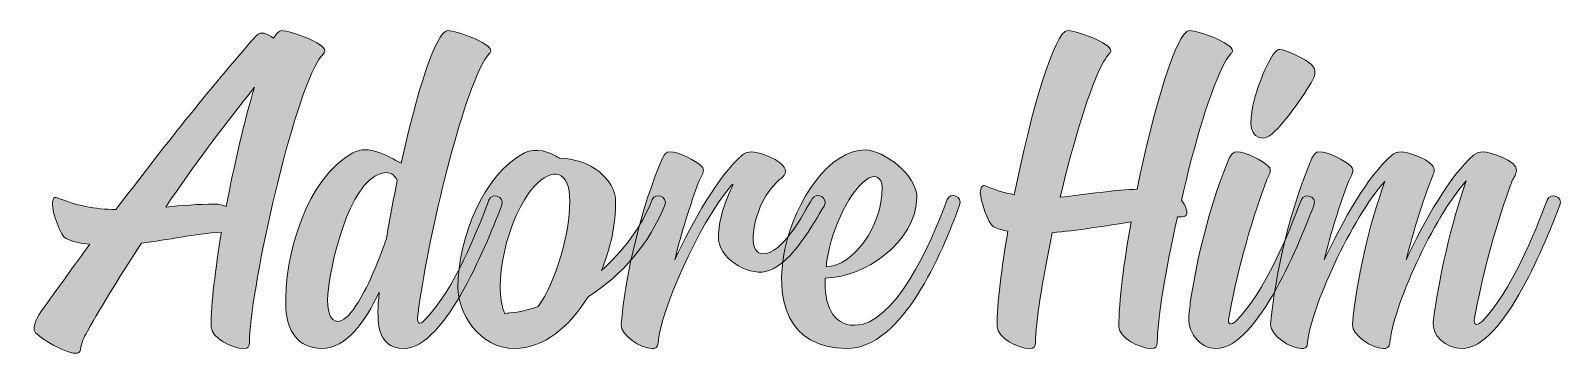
# Model space of a CAD drawing. Header units: inches. Extents: x -0.13 to 5.95, y -5.36 to -0.56.
# Drawn here: x 0.06 to 5.95, y -5.36 to -4.1 of the extents above; entities that cross this region are included whole.
import ezdxf

# ---------------------------------------------------------------- set-up
doc = ezdxf.new("R2010")
doc.units = ezdxf.units.IN
doc.header["$MEASUREMENT"] = 0
doc.layers.add('Layer 1', color=7, linetype='Continuous')

# ---------------------------------------------------------------- blocks, each defined once
blk = doc.blocks.new('block 3')
at = {"layer": 'Layer 1', "true_color": 0x398b42}
h = blk.add_hatch(color=97, dxfattribs=at)
h.dxf.hatch_style = 2
edge = h.paths.add_edge_path()
edge.add_spline(control_points=[(0.15, -4.7479), (0.1538, -4.7441), (0.1576, -4.7441), (0.1633, -4.746), (0.2315, -4.7744), (0.3111, -4.7915), (0.3869, -4.7915), (0.3869, -4.7915), (0.3888, -4.7915), (0.3888, -4.7915), (0.5669, -4.5565), (0.7488, -4.3272), (0.9289, -4.1225), (0.9459, -4.1035), (0.9705, -4.1149), (0.9952, -4.132), (1.0066, -4.113), (1.0179, -4.1035), (1.0255, -4.1035), (1.0634, -4.1035), (1.1923, -4.1528), (1.1923, -4.1812), (1.1923, -4.185), (1.1904, -4.1888), (1.1885, -4.1907), (1.179, -4.2021), (1.1714, -4.2097), (1.1638, -4.2229), (1.052, -4.4238), (0.9023, -5.1212), (0.9023, -5.3031), (0.9023, -5.3183), (0.8966, -5.3259), (0.8796, -5.3259), (0.8341, -5.3259), (0.7564, -5.2842), (0.7545, -5.2425), (0.7545, -5.1515), (0.7716, -5.0208), (0.7943, -4.8786), (0.6901, -4.8843), (0.5896, -4.9089), (0.4873, -4.9203), (0.4172, -5.0264), (0.3357, -5.1591), (0.2789, -5.2595), (0.2656, -5.2861), (0.2561, -5.3012), (0.2523, -5.3315), (0.2504, -5.3353), (0.2504, -5.3391), (0.2466, -5.341), (0.2239, -5.36), (0.1045, -5.2936), (0.0799, -5.2652), (0.0609, -5.2406), (0.0931, -5.197), (0.1064, -5.1761), (0.1614, -5.1003), (0.2334, -4.9999), (0.2883, -4.9241), (0.2504, -4.9222), (0.2201, -4.9146), (0.1974, -4.9033), (0.1746, -4.8938), (0.1443, -4.799), (0.1443, -4.7725), (0.1443, -4.763), (0.1462, -4.7535), (0.15, -4.7479)], knot_values=[0, 0, 0, 0, 1, 1, 1, 2, 2, 2, 3, 3, 3, 4, 4, 4, 5, 5, 5, 6, 6, 6, 7, 7, 7, 8, 8, 8, 9, 9, 9, 10, 10, 10, 11, 11, 11, 12, 12, 12, 13, 13, 13, 14, 14, 14, 15, 15, 15, 16, 16, 16, 17, 17, 17, 18, 18, 18, 19, 19, 19, 20, 20, 20, 21, 21, 21, 22, 22, 22, 23, 23, 23, 23], degree=3, periodic=1)
edge = h.paths.add_edge_path()
edge.add_spline(control_points=[(0.8133, -4.7801), (0.8436, -4.6171), (0.8834, -4.4484), (0.9213, -4.3215), (0.8057, -4.4655), (0.6882, -4.6228), (0.5802, -4.782), (0.6427, -4.7763), (0.7052, -4.7706), (0.7678, -4.7706), (0.7848, -4.7706), (0.8, -4.7744), (0.8133, -4.7801)], knot_values=[0, 0, 0, 0, 1, 1, 1, 2, 2, 2, 3, 3, 3, 4, 4, 4, 4], degree=3, periodic=1)
h = blk.add_hatch(color=97, dxfattribs=at)
h.dxf.hatch_style = 2
edge = h.paths.add_edge_path()
edge.add_spline(control_points=[(1.4007, -5.1098), (1.3477, -5.2235), (1.2738, -5.3259), (1.1809, -5.3259), (1.0862, -5.3259), (1.0464, -5.2538), (1.0426, -5.1724), (1.0331, -4.9677), (1.1241, -4.6683), (1.3003, -4.5735), (1.3609, -4.5394), (1.4329, -4.5868), (1.486, -4.6133), (1.5448, -4.3423), (1.6206, -4.1035), (1.6641, -4.1035), (1.702, -4.1035), (1.8309, -4.1528), (1.8309, -4.1812), (1.8309, -4.185), (1.829, -4.1888), (1.8252, -4.1907), (1.8176, -4.2021), (1.8082, -4.2097), (1.8025, -4.2229), (1.7077, -4.3935), (1.5846, -4.9241), (1.5504, -5.1913), (1.5448, -5.233), (1.5542, -5.2406), (1.5808, -5.2121), (1.6907, -5.0947), (1.7759, -4.8805), (1.8233, -4.7554), (1.8366, -4.7232), (1.884, -4.7422), (1.8726, -4.7744), (1.8233, -4.9014), (1.6585, -5.3259), (1.4955, -5.3259), (1.3894, -5.3259), (1.3931, -5.2141), (1.3988, -5.1401), (1.3988, -5.1307), (1.4007, -5.1212), (1.4007, -5.1098)], knot_values=[0, 0, 0, 0, 1, 1, 1, 2, 2, 2, 3, 3, 3, 4, 4, 4, 5, 5, 5, 6, 6, 6, 7, 7, 7, 8, 8, 8, 9, 9, 9, 10, 10, 10, 11, 11, 11, 12, 12, 12, 13, 13, 13, 14, 14, 14, 15, 15, 15, 15], degree=3, periodic=1)
edge = h.paths.add_edge_path()
edge.add_spline(control_points=[(1.2036, -5.1174), (1.198, -5.1818), (1.2131, -5.2216), (1.2415, -5.2216), (1.2605, -5.2216), (1.2851, -5.2027), (1.3117, -5.161), (1.3552, -5.0966), (1.3969, -4.9961), (1.4292, -4.9033), (1.4405, -4.8312), (1.4557, -4.7554), (1.4708, -4.6796), (1.4633, -4.6626), (1.4481, -4.6493), (1.4292, -4.6493), (1.3041, -4.6493), (1.2207, -4.9506), (1.2036, -5.1174)], knot_values=[0, 0, 0, 0, 1, 1, 1, 2, 2, 2, 3, 3, 3, 4, 4, 4, 5, 5, 5, 6, 6, 6, 6], degree=3, periodic=1)
h = blk.add_hatch(color=97, dxfattribs=at)
h.dxf.hatch_style = 2
edge = h.paths.add_edge_path()
edge.add_spline(control_points=[(3.8187, -4.8748), (3.7979, -4.871), (3.7789, -4.8654), (3.7638, -4.8578), (3.7429, -4.8483), (3.7126, -4.7535), (3.7126, -4.727), (3.7126, -4.7175), (3.7145, -4.7081), (3.7183, -4.7043), (3.7221, -4.6986), (3.7259, -4.6986), (3.7315, -4.7005), (3.7656, -4.7157), (3.8054, -4.727), (3.8433, -4.7346), (3.9059, -4.4181), (3.9987, -4.1035), (4.048, -4.1035), (4.0859, -4.1035), (4.2148, -4.1528), (4.2148, -4.1812), (4.2148, -4.185), (4.2129, -4.1888), (4.2091, -4.1907), (4.2015, -4.2021), (4.1939, -4.2097), (4.1864, -4.2229), (4.1333, -4.3196), (4.0708, -4.5299), (4.0196, -4.7441), (4.1143, -4.7346), (4.2413, -4.7138), (4.3152, -4.7138), (4.3777, -4.4049), (4.4687, -4.1035), (4.5161, -4.1035), (4.554, -4.1035), (4.6829, -4.1528), (4.6829, -4.1812), (4.6829, -4.185), (4.681, -4.1888), (4.6772, -4.1907), (4.6696, -4.2021), (4.6601, -4.2097), (4.6544, -4.2229), (4.5995, -4.3215), (4.535, -4.5394), (4.4858, -4.7573), (4.4933, -4.7649), (4.5009, -4.7763), (4.5047, -4.7896), (4.5104, -4.8104), (4.5066, -4.8199), (4.4801, -4.8199), (4.4782, -4.8199), (4.4744, -4.8199), (4.4706, -4.8199), (4.4251, -5.0245), (4.3929, -5.2197), (4.3929, -5.3031), (4.3929, -5.3183), (4.3872, -5.3259), (4.3702, -5.3259), (4.3247, -5.3259), (4.247, -5.2842), (4.2451, -5.2425), (4.2451, -5.1439), (4.264, -4.9961), (4.2925, -4.8388), (4.1977, -4.854), (4.0802, -4.8729), (3.9893, -4.8805), (3.9514, -5.0624), (3.9248, -5.2273), (3.9248, -5.3031), (3.9248, -5.3183), (3.9191, -5.3259), (3.9021, -5.3259), (3.8566, -5.3259), (3.7789, -5.2842), (3.777, -5.2425), (3.777, -5.1515), (3.7941, -5.017), (3.8187, -4.8748)], knot_values=[0, 0, 0, 0, 1, 1, 1, 2, 2, 2, 3, 3, 3, 4, 4, 4, 5, 5, 5, 6, 6, 6, 7, 7, 7, 8, 8, 8, 9, 9, 9, 10, 10, 10, 11, 11, 11, 12, 12, 12, 13, 13, 13, 14, 14, 14, 15, 15, 15, 16, 16, 16, 17, 17, 17, 18, 18, 18, 19, 19, 19, 20, 20, 20, 21, 21, 21, 22, 22, 22, 23, 23, 23, 24, 24, 24, 25, 25, 25, 26, 26, 26, 27, 27, 27, 28, 28, 28, 28], degree=3, periodic=1)
h = blk.add_hatch(color=97, dxfattribs=at)
h.dxf.hatch_style = 2
edge = h.paths.add_edge_path()
edge.add_spline(control_points=[(4.5237, -5.125), (4.5521, -4.9468), (4.6051, -4.7441), (4.6696, -4.5944), (4.6772, -4.5792), (4.6866, -4.5697), (4.698, -4.5697), (4.734, -4.5697), (4.7965, -4.6038), (4.8193, -4.6247), (4.8401, -4.6398), (4.8174, -4.6645), (4.8117, -4.6834), (4.7473, -4.8502), (4.6923, -5.07), (4.6677, -5.2084), (4.662, -5.2368), (4.679, -5.2368), (4.6942, -5.2216), (4.8098, -5.106), (4.897, -4.8843), (4.9463, -4.7554), (4.9595, -4.7232), (5.0069, -4.7422), (4.9955, -4.7744), (4.9463, -4.9014), (4.7814, -5.3259), (4.6184, -5.3259), (4.5521, -5.3259), (4.5085, -5.2576), (4.5142, -5.197), (4.518, -5.1724), (4.5199, -5.1496), (4.5237, -5.125)], knot_values=[0, 0, 0, 0, 1, 1, 1, 2, 2, 2, 3, 3, 3, 4, 4, 4, 5, 5, 5, 6, 6, 6, 7, 7, 7, 8, 8, 8, 9, 9, 9, 10, 10, 10, 11, 11, 11, 11], degree=3, periodic=1)
edge = h.paths.add_edge_path()
edge.add_spline(control_points=[(4.8648, -4.1756), (4.8856, -4.1775), (4.9406, -4.2021), (4.9766, -4.2267), (5.005, -4.2457), (5.005, -4.2703), (4.9841, -4.3044), (4.95, -4.3613), (4.8477, -4.5148), (4.8022, -4.5167), (4.6942, -4.5205), (4.7946, -4.2741), (4.8193, -4.2286), (4.8363, -4.1945), (4.8515, -4.1756), (4.8648, -4.1756)], knot_values=[0, 0, 0, 0, 1, 1, 1, 2, 2, 2, 3, 3, 3, 4, 4, 4, 5, 5, 5, 5], degree=3, periodic=1)
h = blk.add_hatch(color=97, dxfattribs=at)
h.dxf.hatch_style = 2
edge = h.paths.add_edge_path()
edge.add_spline(control_points=[(2.0943, -4.5944), (2.2118, -4.5944), (2.3103, -4.6759), (2.3103, -4.7611), (2.3103, -4.8464), (2.2914, -4.9412), (2.2554, -5.0264), (2.3388, -4.9525), (2.4089, -4.8597), (2.4506, -4.7535), (2.4638, -4.7232), (2.5112, -4.7422), (2.4998, -4.7744), (2.4392, -4.9222), (2.3369, -5.0435), (2.2042, -5.1269), (2.1341, -5.2425), (2.0336, -5.3259), (1.9218, -5.3259), (1.7854, -5.3259), (1.7039, -5.1894), (1.7039, -5.0909), (1.7039, -4.9033), (1.8006, -4.6569), (1.9597, -4.5735), (2.0014, -4.5527), (2.0564, -4.5678), (2.0943, -4.5944)], knot_values=[0, 0, 0, 0, 1, 1, 1, 2, 2, 2, 3, 3, 3, 4, 4, 4, 5, 5, 5, 6, 6, 6, 7, 7, 7, 8, 8, 8, 9, 9, 9, 9], degree=3, periodic=1)
edge = h.paths.add_edge_path()
edge.add_spline(control_points=[(1.9029, -5.1894), (1.9446, -5.1856), (1.9711, -5.178), (2.0128, -5.1648), (2.081, -5.0662), (2.1341, -4.8824), (2.1341, -4.7611), (2.1341, -4.6361), (2.0659, -4.6285), (1.9976, -4.7024), (1.8896, -4.8218), (1.8366, -5.0909), (1.8839, -5.1932), (1.8896, -5.1913), (1.8953, -5.1894), (1.9029, -5.1894)], knot_values=[0, 0, 0, 0, 1, 1, 1, 2, 2, 2, 3, 3, 3, 4, 4, 4, 5, 5, 5, 5], degree=3, periodic=1)
h = blk.add_hatch(color=97, dxfattribs=at)
h.dxf.hatch_style = 2
edge = h.paths.add_edge_path()
edge.add_spline(control_points=[(2.4903, -4.5944), (2.496, -4.5792), (2.5074, -4.5697), (2.5169, -4.5697), (2.5548, -4.5697), (2.6173, -4.6038), (2.6401, -4.6247), (2.659, -4.6398), (2.6382, -4.6645), (2.6306, -4.6834), (2.5965, -4.7744), (2.5624, -4.8824), (2.5377, -4.9847), (2.6059, -4.8388), (2.7064, -4.6588), (2.7973, -4.583), (2.8068, -4.5735), (2.8201, -4.5697), (2.8333, -4.5697), (2.8542, -4.5697), (2.9224, -4.5906), (2.9508, -4.619), (2.9755, -4.6436), (2.9603, -4.6626), (2.9395, -4.6777), (2.875, -4.7327), (2.8428, -4.8275), (2.839, -4.8938), (2.8371, -4.9412), (2.8542, -4.962), (2.875, -4.962), (2.9546, -4.962), (3.0304, -4.8104), (3.0664, -4.7498), (3.0854, -4.7213), (3.129, -4.7479), (3.1119, -4.7782), (3.0702, -4.8464), (2.9906, -4.9942), (2.8997, -5.0264), (2.8352, -5.0511), (2.7159, -4.9923), (2.7064, -4.9089), (2.7007, -4.8521), (2.7291, -4.763), (2.7575, -4.7062), (2.7651, -4.6891), (2.7594, -4.6929), (2.7519, -4.7024), (2.6287, -4.8502), (2.4828, -5.1818), (2.4733, -5.305), (2.4733, -5.324), (2.4619, -5.3259), (2.4505, -5.3259), (2.4051, -5.3259), (2.3312, -5.2747), (2.3312, -5.2349), (2.3482, -5.0359), (2.4108, -4.7763), (2.4903, -4.5944)], knot_values=[0, 0, 0, 0, 1, 1, 1, 2, 2, 2, 3, 3, 3, 4, 4, 4, 5, 5, 5, 6, 6, 6, 7, 7, 7, 8, 8, 8, 9, 9, 9, 10, 10, 10, 11, 11, 11, 12, 12, 12, 13, 13, 13, 14, 14, 14, 15, 15, 15, 16, 16, 16, 17, 17, 17, 18, 18, 18, 19, 19, 19, 20, 20, 20, 20], degree=3, periodic=1)
h = blk.add_hatch(color=97, dxfattribs=at)
h.dxf.hatch_style = 2
edge = h.paths.add_edge_path()
edge.add_spline(control_points=[(3.2692, -4.5622), (3.3412, -4.5622), (3.4682, -4.6588), (3.4682, -4.7422), (3.4682, -4.9184), (3.2616, -5.0549), (3.1157, -5.0549), (3.1119, -5.1553), (3.1422, -5.2368), (3.2294, -5.2368), (3.3829, -5.2368), (3.5212, -4.926), (3.5857, -4.7535), (3.597, -4.7213), (3.6463, -4.7422), (3.633, -4.7744), (3.5648, -4.9601), (3.4132, -5.3259), (3.1991, -5.3259), (2.7424, -5.3259), (2.9982, -4.5622), (3.2692, -4.5622)], knot_values=[0, 0, 0, 0, 1, 1, 1, 2, 2, 2, 3, 3, 3, 4, 4, 4, 5, 5, 5, 6, 6, 6, 7, 7, 7, 7], degree=3, periodic=1)
edge = h.paths.add_edge_path()
edge.add_spline(control_points=[(3.1195, -5.0113), (3.2218, -5.0113), (3.3355, -4.8578), (3.3355, -4.7062), (3.3355, -4.6664), (3.3033, -4.6531), (3.2749, -4.6759), (3.1991, -4.7327), (3.1346, -4.8824), (3.1195, -5.0113)], knot_values=[0, 0, 0, 0, 1, 1, 1, 2, 2, 2, 3, 3, 3, 3], degree=3, periodic=1)
h = blk.add_hatch(color=97, dxfattribs=at)
h.dxf.hatch_style = 2
edge = h.paths.add_edge_path()
edge.add_spline(control_points=[(4.9879, -4.5944), (4.9936, -4.5792), (5.005, -4.5697), (5.0144, -4.5697), (5.0524, -4.5697), (5.113, -4.6038), (5.1376, -4.6247), (5.1566, -4.6398), (5.1357, -4.6645), (5.1282, -4.6834), (5.094, -4.7744), (5.0599, -4.8824), (5.0353, -4.9847), (5.1035, -4.8388), (5.204, -4.6588), (5.2949, -4.583), (5.3044, -4.5735), (5.3177, -4.5697), (5.3309, -4.5697), (5.3537, -4.5697), (5.4257, -4.5925), (5.4503, -4.6209), (5.4617, -4.6361), (5.4579, -4.6455), (5.4522, -4.6607), (5.4105, -4.7649), (5.3783, -4.8767), (5.3499, -4.9847), (5.4181, -4.8388), (5.5185, -4.6588), (5.6095, -4.583), (5.6209, -4.5735), (5.6322, -4.5697), (5.6455, -4.5697), (5.6739, -4.5697), (5.7744, -4.6038), (5.7744, -4.6398), (5.7744, -4.6474), (5.7706, -4.6531), (5.7687, -4.6607), (5.7592, -4.6759), (5.7535, -4.691), (5.7478, -4.7081), (5.6872, -4.871), (5.636, -5.0757), (5.6133, -5.2084), (5.6076, -5.2368), (5.6209, -5.2406), (5.6417, -5.2216), (5.7554, -5.106), (5.8426, -4.8843), (5.8919, -4.7554), (5.9051, -4.7232), (5.9544, -4.7422), (5.9411, -4.7744), (5.8919, -4.9014), (5.727, -5.3259), (5.564, -5.3259), (5.4996, -5.3259), (5.4484, -5.2747), (5.4541, -5.2254), (5.4731, -5.0643), (5.5242, -4.8407), (5.5811, -4.6815), (5.456, -4.818), (5.2949, -5.1761), (5.2873, -5.305), (5.2854, -5.324), (5.2741, -5.3259), (5.2627, -5.3259), (5.2172, -5.3259), (5.1433, -5.2747), (5.1433, -5.2349), (5.1585, -5.0662), (5.2059, -4.854), (5.2684, -4.6834), (5.1414, -4.8218), (4.9803, -5.1761), (4.9709, -5.305), (4.9709, -5.324), (4.9595, -5.3259), (4.9481, -5.3259), (4.9026, -5.3259), (4.8287, -5.2747), (4.8287, -5.2349), (4.8458, -5.0359), (4.9083, -4.7763), (4.9879, -4.5944)], knot_values=[0, 0, 0, 0, 1, 1, 1, 2, 2, 2, 3, 3, 3, 4, 4, 4, 5, 5, 5, 6, 6, 6, 7, 7, 7, 8, 8, 8, 9, 9, 9, 10, 10, 10, 11, 11, 11, 12, 12, 12, 13, 13, 13, 14, 14, 14, 15, 15, 15, 16, 16, 16, 17, 17, 17, 18, 18, 18, 19, 19, 19, 20, 20, 20, 21, 21, 21, 22, 22, 22, 23, 23, 23, 24, 24, 24, 25, 25, 25, 26, 26, 26, 27, 27, 27, 28, 28, 28, 29, 29, 29, 29], degree=3, periodic=1)
at = {"layer": 'Layer 1', "lineweight": 0}
for points, knots in [([(0.15, -4.7479), (0.1538, -4.7441), (0.1576, -4.7441), (0.1633, -4.746), (0.2315, -4.7744), (0.3111, -4.7915), (0.3869, -4.7915), (0.3869, -4.7915), (0.3888, -4.7915), (0.3888, -4.7915), (0.5669, -4.5565), (0.7488, -4.3272), (0.9289, -4.1225), (0.9459, -4.1035), (0.9705, -4.1149), (0.9952, -4.132), (1.0066, -4.113), (1.0179, -4.1035), (1.0255, -4.1035), (1.0634, -4.1035), (1.1923, -4.1528), (1.1923, -4.1812), (1.1923, -4.185), (1.1904, -4.1888), (1.1885, -4.1907), (1.179, -4.2021), (1.1714, -4.2097), (1.1638, -4.2229), (1.052, -4.4238), (0.9023, -5.1212), (0.9023, -5.3031), (0.9023, -5.3183), (0.8966, -5.3259), (0.8796, -5.3259), (0.8341, -5.3259), (0.7564, -5.2842), (0.7545, -5.2425), (0.7545, -5.1515), (0.7716, -5.0208), (0.7943, -4.8786), (0.6901, -4.8843), (0.5896, -4.9089), (0.4873, -4.9203), (0.4172, -5.0264), (0.3357, -5.1591), (0.2789, -5.2595), (0.2656, -5.2861), (0.2561, -5.3012), (0.2523, -5.3315), (0.2504, -5.3353), (0.2504, -5.3391), (0.2466, -5.341), (0.2239, -5.36), (0.1045, -5.2936), (0.0799, -5.2652), (0.0609, -5.2406), (0.0931, -5.197), (0.1064, -5.1761), (0.1614, -5.1003), (0.2334, -4.9999), (0.2883, -4.9241), (0.2504, -4.9222), (0.2201, -4.9146), (0.1974, -4.9033), (0.1746, -4.8938), (0.1443, -4.799), (0.1443, -4.7725), (0.1443, -4.763), (0.1462, -4.7535), (0.15, -4.7479)], [0, 0, 0, 0, 1, 1, 1, 2, 2, 2, 3, 3, 3, 4, 4, 4, 5, 5, 5, 6, 6, 6, 7, 7, 7, 8, 8, 8, 9, 9, 9, 10, 10, 10, 11, 11, 11, 12, 12, 12, 13, 13, 13, 14, 14, 14, 15, 15, 15, 16, 16, 16, 17, 17, 17, 18, 18, 18, 19, 19, 19, 20, 20, 20, 21, 21, 21, 22, 22, 22, 23, 23, 23, 23]), ([(1.4007, -5.1098), (1.3477, -5.2235), (1.2738, -5.3259), (1.1809, -5.3259), (1.0862, -5.3259), (1.0464, -5.2538), (1.0426, -5.1724), (1.0331, -4.9677), (1.1241, -4.6683), (1.3003, -4.5735), (1.3609, -4.5394), (1.4329, -4.5868), (1.486, -4.6133), (1.5448, -4.3423), (1.6206, -4.1035), (1.6641, -4.1035), (1.702, -4.1035), (1.8309, -4.1528), (1.8309, -4.1812), (1.8309, -4.185), (1.829, -4.1888), (1.8252, -4.1907), (1.8176, -4.2021), (1.8082, -4.2097), (1.8025, -4.2229), (1.7077, -4.3935), (1.5846, -4.9241), (1.5504, -5.1913), (1.5448, -5.233), (1.5542, -5.2406), (1.5808, -5.2121), (1.6907, -5.0947), (1.7759, -4.8805), (1.8233, -4.7554), (1.8366, -4.7232), (1.884, -4.7422), (1.8726, -4.7744), (1.8233, -4.9014), (1.6585, -5.3259), (1.4955, -5.3259), (1.3894, -5.3259), (1.3931, -5.2141), (1.3988, -5.1401), (1.3988, -5.1307), (1.4007, -5.1212), (1.4007, -5.1098)], [0, 0, 0, 0, 1, 1, 1, 2, 2, 2, 3, 3, 3, 4, 4, 4, 5, 5, 5, 6, 6, 6, 7, 7, 7, 8, 8, 8, 9, 9, 9, 10, 10, 10, 11, 11, 11, 12, 12, 12, 13, 13, 13, 14, 14, 14, 15, 15, 15, 15]), ([(3.8187, -4.8748), (3.7979, -4.871), (3.7789, -4.8654), (3.7638, -4.8578), (3.7429, -4.8483), (3.7126, -4.7535), (3.7126, -4.727), (3.7126, -4.7175), (3.7145, -4.7081), (3.7183, -4.7043), (3.7221, -4.6986), (3.7259, -4.6986), (3.7315, -4.7005), (3.7656, -4.7157), (3.8054, -4.727), (3.8433, -4.7346), (3.9059, -4.4181), (3.9987, -4.1035), (4.048, -4.1035), (4.0859, -4.1035), (4.2148, -4.1528), (4.2148, -4.1812), (4.2148, -4.185), (4.2129, -4.1888), (4.2091, -4.1907), (4.2015, -4.2021), (4.1939, -4.2097), (4.1864, -4.2229), (4.1333, -4.3196), (4.0708, -4.5299), (4.0196, -4.7441), (4.1143, -4.7346), (4.2413, -4.7138), (4.3152, -4.7138), (4.3777, -4.4049), (4.4687, -4.1035), (4.5161, -4.1035), (4.554, -4.1035), (4.6829, -4.1528), (4.6829, -4.1812), (4.6829, -4.185), (4.681, -4.1888), (4.6772, -4.1907), (4.6696, -4.2021), (4.6601, -4.2097), (4.6544, -4.2229), (4.5995, -4.3215), (4.535, -4.5394), (4.4858, -4.7573), (4.4933, -4.7649), (4.5009, -4.7763), (4.5047, -4.7896), (4.5104, -4.8104), (4.5066, -4.8199), (4.4801, -4.8199), (4.4782, -4.8199), (4.4744, -4.8199), (4.4706, -4.8199), (4.4251, -5.0245), (4.3929, -5.2197), (4.3929, -5.3031), (4.3929, -5.3183), (4.3872, -5.3259), (4.3702, -5.3259), (4.3247, -5.3259), (4.247, -5.2842), (4.2451, -5.2425), (4.2451, -5.1439), (4.264, -4.9961), (4.2925, -4.8388), (4.1977, -4.854), (4.0802, -4.8729), (3.9893, -4.8805), (3.9514, -5.0624), (3.9248, -5.2273), (3.9248, -5.3031), (3.9248, -5.3183), (3.9191, -5.3259), (3.9021, -5.3259), (3.8566, -5.3259), (3.7789, -5.2842), (3.777, -5.2425), (3.777, -5.1515), (3.7941, -5.017), (3.8187, -4.8748)], [0, 0, 0, 0, 1, 1, 1, 2, 2, 2, 3, 3, 3, 4, 4, 4, 5, 5, 5, 6, 6, 6, 7, 7, 7, 8, 8, 8, 9, 9, 9, 10, 10, 10, 11, 11, 11, 12, 12, 12, 13, 13, 13, 14, 14, 14, 15, 15, 15, 16, 16, 16, 17, 17, 17, 18, 18, 18, 19, 19, 19, 20, 20, 20, 21, 21, 21, 22, 22, 22, 23, 23, 23, 24, 24, 24, 25, 25, 25, 26, 26, 26, 27, 27, 27, 28, 28, 28, 28]), ([(4.8648, -4.1756), (4.8856, -4.1775), (4.9406, -4.2021), (4.9766, -4.2267), (5.005, -4.2457), (5.005, -4.2703), (4.9841, -4.3044), (4.95, -4.3613), (4.8477, -4.5148), (4.8022, -4.5167), (4.6942, -4.5205), (4.7946, -4.2741), (4.8193, -4.2286), (4.8363, -4.1945), (4.8515, -4.1756), (4.8648, -4.1756)], [0, 0, 0, 0, 1, 1, 1, 2, 2, 2, 3, 3, 3, 4, 4, 4, 5, 5, 5, 5]), ([(0.8133, -4.7801), (0.8436, -4.6171), (0.8834, -4.4484), (0.9213, -4.3215), (0.8057, -4.4655), (0.6882, -4.6228), (0.5802, -4.782), (0.6427, -4.7763), (0.7052, -4.7706), (0.7678, -4.7706), (0.7848, -4.7706), (0.8, -4.7744), (0.8133, -4.7801)], [0, 0, 0, 0, 1, 1, 1, 2, 2, 2, 3, 3, 3, 4, 4, 4, 4]), ([(2.0943, -4.5944), (2.2118, -4.5944), (2.3103, -4.6759), (2.3103, -4.7611), (2.3103, -4.8464), (2.2914, -4.9412), (2.2554, -5.0264), (2.3388, -4.9525), (2.4089, -4.8597), (2.4506, -4.7535), (2.4638, -4.7232), (2.5112, -4.7422), (2.4998, -4.7744), (2.4392, -4.9222), (2.3369, -5.0435), (2.2042, -5.1269), (2.1341, -5.2425), (2.0336, -5.3259), (1.9218, -5.3259), (1.7854, -5.3259), (1.7039, -5.1894), (1.7039, -5.0909), (1.7039, -4.9033), (1.8006, -4.6569), (1.9597, -4.5735), (2.0014, -4.5527), (2.0564, -4.5678), (2.0943, -4.5944)], [0, 0, 0, 0, 1, 1, 1, 2, 2, 2, 3, 3, 3, 4, 4, 4, 5, 5, 5, 6, 6, 6, 7, 7, 7, 8, 8, 8, 9, 9, 9, 9]), ([(2.4903, -4.5944), (2.496, -4.5792), (2.5074, -4.5697), (2.5169, -4.5697), (2.5548, -4.5697), (2.6173, -4.6038), (2.6401, -4.6247), (2.659, -4.6398), (2.6382, -4.6645), (2.6306, -4.6834), (2.5965, -4.7744), (2.5624, -4.8824), (2.5377, -4.9847), (2.6059, -4.8388), (2.7064, -4.6588), (2.7973, -4.583), (2.8068, -4.5735), (2.8201, -4.5697), (2.8333, -4.5697), (2.8542, -4.5697), (2.9224, -4.5906), (2.9508, -4.619), (2.9755, -4.6436), (2.9603, -4.6626), (2.9395, -4.6777), (2.875, -4.7327), (2.8428, -4.8275), (2.839, -4.8938), (2.8371, -4.9412), (2.8542, -4.962), (2.875, -4.962), (2.9546, -4.962), (3.0304, -4.8104), (3.0664, -4.7498), (3.0854, -4.7213), (3.129, -4.7479), (3.1119, -4.7782), (3.0702, -4.8464), (2.9906, -4.9942), (2.8997, -5.0264), (2.8352, -5.0511), (2.7159, -4.9923), (2.7064, -4.9089), (2.7007, -4.8521), (2.7291, -4.763), (2.7575, -4.7062), (2.7651, -4.6891), (2.7594, -4.6929), (2.7519, -4.7024), (2.6287, -4.8502), (2.4828, -5.1818), (2.4733, -5.305), (2.4733, -5.324), (2.4619, -5.3259), (2.4505, -5.3259), (2.4051, -5.3259), (2.3312, -5.2747), (2.3312, -5.2349), (2.3482, -5.0359), (2.4108, -4.7763), (2.4903, -4.5944)], [0, 0, 0, 0, 1, 1, 1, 2, 2, 2, 3, 3, 3, 4, 4, 4, 5, 5, 5, 6, 6, 6, 7, 7, 7, 8, 8, 8, 9, 9, 9, 10, 10, 10, 11, 11, 11, 12, 12, 12, 13, 13, 13, 14, 14, 14, 15, 15, 15, 16, 16, 16, 17, 17, 17, 18, 18, 18, 19, 19, 19, 20, 20, 20, 20]), ([(3.2692, -4.5622), (3.3412, -4.5622), (3.4682, -4.6588), (3.4682, -4.7422), (3.4682, -4.9184), (3.2616, -5.0549), (3.1157, -5.0549), (3.1119, -5.1553), (3.1422, -5.2368), (3.2294, -5.2368), (3.3829, -5.2368), (3.5212, -4.926), (3.5857, -4.7535), (3.597, -4.7213), (3.6463, -4.7422), (3.633, -4.7744), (3.5648, -4.9601), (3.4132, -5.3259), (3.1991, -5.3259), (2.7424, -5.3259), (2.9982, -4.5622), (3.2692, -4.5622)], [0, 0, 0, 0, 1, 1, 1, 2, 2, 2, 3, 3, 3, 4, 4, 4, 5, 5, 5, 6, 6, 6, 7, 7, 7, 7]), ([(4.5237, -5.125), (4.5521, -4.9468), (4.6051, -4.7441), (4.6696, -4.5944), (4.6772, -4.5792), (4.6866, -4.5697), (4.698, -4.5697), (4.734, -4.5697), (4.7965, -4.6038), (4.8193, -4.6247), (4.8401, -4.6398), (4.8174, -4.6645), (4.8117, -4.6834), (4.7473, -4.8502), (4.6923, -5.07), (4.6677, -5.2084), (4.662, -5.2368), (4.679, -5.2368), (4.6942, -5.2216), (4.8098, -5.106), (4.897, -4.8843), (4.9463, -4.7554), (4.9595, -4.7232), (5.0069, -4.7422), (4.9955, -4.7744), (4.9463, -4.9014), (4.7814, -5.3259), (4.6184, -5.3259), (4.5521, -5.3259), (4.5085, -5.2576), (4.5142, -5.197), (4.518, -5.1724), (4.5199, -5.1496), (4.5237, -5.125)], [0, 0, 0, 0, 1, 1, 1, 2, 2, 2, 3, 3, 3, 4, 4, 4, 5, 5, 5, 6, 6, 6, 7, 7, 7, 8, 8, 8, 9, 9, 9, 10, 10, 10, 11, 11, 11, 11]), ([(4.9879, -4.5944), (4.9936, -4.5792), (5.005, -4.5697), (5.0144, -4.5697), (5.0524, -4.5697), (5.113, -4.6038), (5.1376, -4.6247), (5.1566, -4.6398), (5.1357, -4.6645), (5.1282, -4.6834), (5.094, -4.7744), (5.0599, -4.8824), (5.0353, -4.9847), (5.1035, -4.8388), (5.204, -4.6588), (5.2949, -4.583), (5.3044, -4.5735), (5.3177, -4.5697), (5.3309, -4.5697), (5.3537, -4.5697), (5.4257, -4.5925), (5.4503, -4.6209), (5.4617, -4.6361), (5.4579, -4.6455), (5.4522, -4.6607), (5.4105, -4.7649), (5.3783, -4.8767), (5.3499, -4.9847), (5.4181, -4.8388), (5.5185, -4.6588), (5.6095, -4.583), (5.6209, -4.5735), (5.6322, -4.5697), (5.6455, -4.5697), (5.6739, -4.5697), (5.7744, -4.6038), (5.7744, -4.6398), (5.7744, -4.6474), (5.7706, -4.6531), (5.7687, -4.6607), (5.7592, -4.6759), (5.7535, -4.691), (5.7478, -4.7081), (5.6872, -4.871), (5.636, -5.0757), (5.6133, -5.2084), (5.6076, -5.2368), (5.6209, -5.2406), (5.6417, -5.2216), (5.7554, -5.106), (5.8426, -4.8843), (5.8919, -4.7554), (5.9051, -4.7232), (5.9544, -4.7422), (5.9411, -4.7744), (5.8919, -4.9014), (5.727, -5.3259), (5.564, -5.3259), (5.4996, -5.3259), (5.4484, -5.2747), (5.4541, -5.2254), (5.4731, -5.0643), (5.5242, -4.8407), (5.5811, -4.6815), (5.456, -4.818), (5.2949, -5.1761), (5.2873, -5.305), (5.2854, -5.324), (5.2741, -5.3259), (5.2627, -5.3259), (5.2172, -5.3259), (5.1433, -5.2747), (5.1433, -5.2349), (5.1585, -5.0662), (5.2059, -4.854), (5.2684, -4.6834), (5.1414, -4.8218), (4.9803, -5.1761), (4.9709, -5.305), (4.9709, -5.324), (4.9595, -5.3259), (4.9481, -5.3259), (4.9026, -5.3259), (4.8287, -5.2747), (4.8287, -5.2349), (4.8458, -5.0359), (4.9083, -4.7763), (4.9879, -4.5944)], [0, 0, 0, 0, 1, 1, 1, 2, 2, 2, 3, 3, 3, 4, 4, 4, 5, 5, 5, 6, 6, 6, 7, 7, 7, 8, 8, 8, 9, 9, 9, 10, 10, 10, 11, 11, 11, 12, 12, 12, 13, 13, 13, 14, 14, 14, 15, 15, 15, 16, 16, 16, 17, 17, 17, 18, 18, 18, 19, 19, 19, 20, 20, 20, 21, 21, 21, 22, 22, 22, 23, 23, 23, 24, 24, 24, 25, 25, 25, 26, 26, 26, 27, 27, 27, 28, 28, 28, 29, 29, 29, 29]), ([(1.2036, -5.1174), (1.198, -5.1818), (1.2131, -5.2216), (1.2415, -5.2216), (1.2605, -5.2216), (1.2851, -5.2027), (1.3117, -5.161), (1.3552, -5.0966), (1.3969, -4.9961), (1.4292, -4.9033), (1.4405, -4.8312), (1.4557, -4.7554), (1.4708, -4.6796), (1.4633, -4.6626), (1.4481, -4.6493), (1.4292, -4.6493), (1.3041, -4.6493), (1.2207, -4.9506), (1.2036, -5.1174)], [0, 0, 0, 0, 1, 1, 1, 2, 2, 2, 3, 3, 3, 4, 4, 4, 5, 5, 5, 6, 6, 6, 6]), ([(1.9029, -5.1894), (1.9446, -5.1856), (1.9711, -5.178), (2.0128, -5.1648), (2.081, -5.0662), (2.1341, -4.8824), (2.1341, -4.7611), (2.1341, -4.6361), (2.0659, -4.6285), (1.9976, -4.7024), (1.8896, -4.8218), (1.8366, -5.0909), (1.8839, -5.1932), (1.8896, -5.1913), (1.8953, -5.1894), (1.9029, -5.1894)], [0, 0, 0, 0, 1, 1, 1, 2, 2, 2, 3, 3, 3, 4, 4, 4, 5, 5, 5, 5]), ([(3.1195, -5.0113), (3.2218, -5.0113), (3.3355, -4.8578), (3.3355, -4.7062), (3.3355, -4.6664), (3.3033, -4.6531), (3.2749, -4.6759), (3.1991, -4.7327), (3.1346, -4.8824), (3.1195, -5.0113)], [0, 0, 0, 0, 1, 1, 1, 2, 2, 2, 3, 3, 3, 3])]:
    blk.add_open_spline(points, degree=3, knots=knots, dxfattribs=at)
blk = doc.blocks.new('block 2')
at = {"layer": 'Layer 1'}
blk.add_blockref('block 3', (0, 0), dxfattribs=at)

msp = doc.modelspace()

# ---------------------------------------------------------------- block references
at = {"layer": 'Layer 1'}
msp.add_blockref('block 2', (0, 0), dxfattribs=at)

doc.saveas('drawing.dxf')
